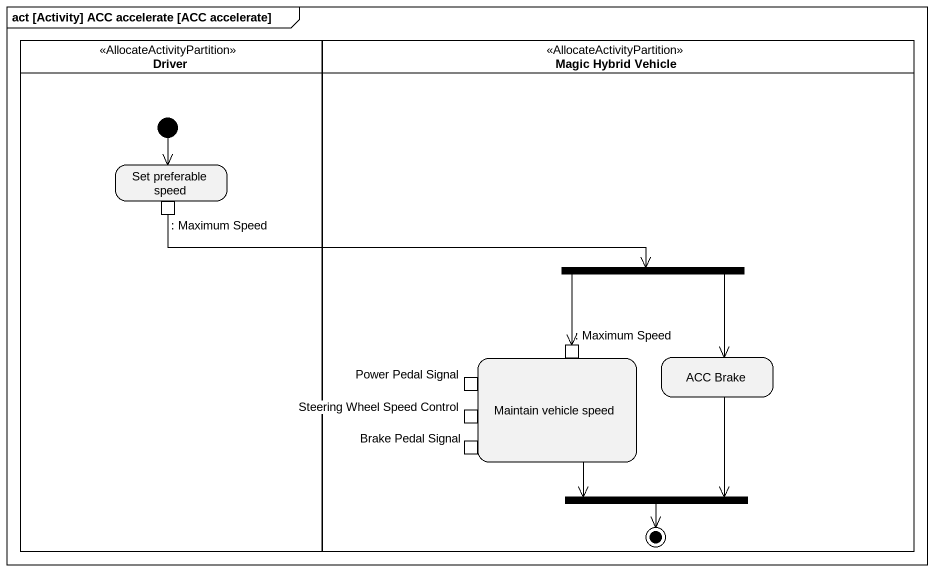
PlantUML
@startuml
mainframe act [Activity] ACC accelerate [ACC accelerate]
hide empty description
state Driver <<AllocateActivityPartition>> {
  state "Set preferable speed" as Set_preferable_speed {
    state ": Maximum Speed" as Maximum_Speed <<outputPin>>
  }
  [*] --> Set_preferable_speed
}
state "Magic Hybrid Vehicle" as Magic_Hybrid_Vehicle <<AllocateActivityPartition>> {
  state fork1 <<fork>>
  state "Maintain vehicle speed" as Maintain_vehicle_speed {
    state ": Maximum Speed" as Maximum_Speed_2 <<inputPin>>
    state "Power Pedal Signal" as Power_Pedal_Signal <<inputPin>>
    state "Steering Wheel Speed Control" as Steering_Wheel_Speed_Control <<inputPin>>
    state "Brake Pedal Signal" as Brake_Pedal_Signal <<inputPin>>
  }
  state "ACC Brake" as ACC_Brake
  state fork2 <<join>>
  fork2 --> [*]
}
Maximum_Speed -right-> fork1
fork1 --> Maximum_Speed_2
fork1 --> ACC_Brake
Maintain_vehicle_speed --> fork2
ACC_Brake --> fork2
@enduml
